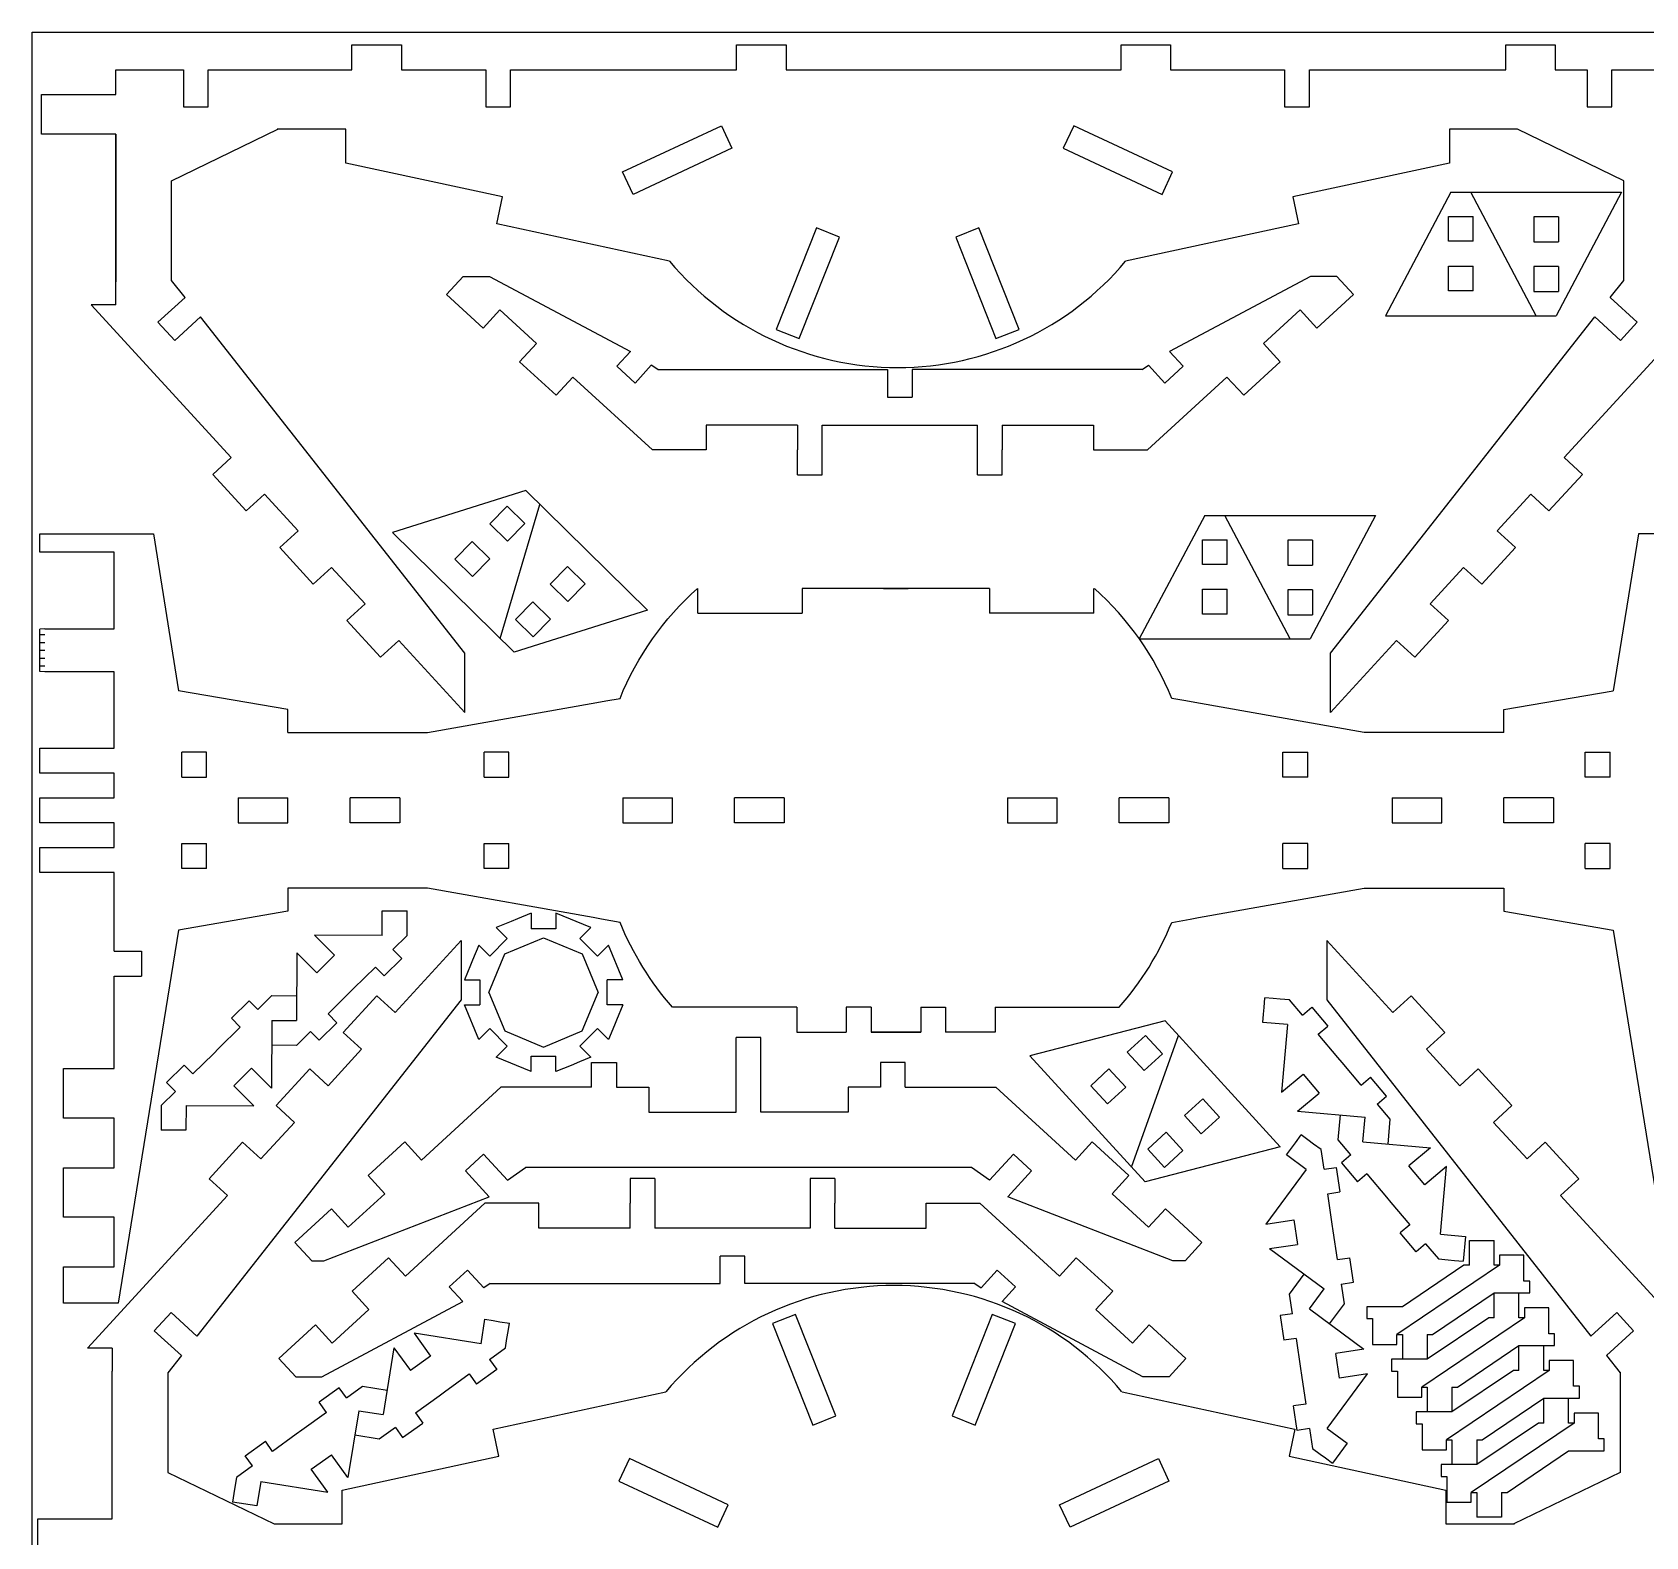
# Model space of a CAD drawing. Extents: x -969 to -369, y 282 to 682.
# Drawn here: x -969.2 to -762.7, y 489.1 to 681.6 of the extents above; entities that cross this region are included whole.
import ezdxf

# ---------------------------------------------------------------- set-up
doc = ezdxf.new("R2010")
doc.units = 0
doc.layers.get('0').update_dxf_attribs({"linetype": 'CONTINUOUS'})

msp = doc.modelspace()

# ---------------------------------------------------------------- linework, layer by layer
for p, q in [((-969.23, 681.62), (-369.23, 681.62)), ((-969.23, 281.62), (-969.23, 681.62)), ((-928.34, 676.83), (-928.34, 680)), ((-928.34, 680), (-921.99, 680)), ((-921.99, 680), (-921.99, 676.83)), ((-879.11, 676.83), (-879.11, 680)), ((-879.11, 680), (-872.76, 680)), ((-872.76, 680), (-872.76, 676.83)), ((-829.89, 676.83), (-829.89, 680)), ((-829.89, 680), (-823.54, 680)), ((-823.54, 680), (-823.54, 676.83)), ((-780.66, 676.83), (-780.66, 680)), ((-780.66, 680), (-774.31, 680)), ((-774.31, 680), (-774.31, 676.83)), ((-958.52, 673.65), (-958.52, 676.83)), ((-958.52, 676.83), (-949.88, 676.83)), ((-949.88, 676.83), (-949.88, 672.07)), ((-946.71, 672.07), (-946.71, 676.83)), ((-946.71, 676.83), (-928.34, 676.83)), ((-921.99, 676.83), (-911.18, 676.83)), ((-911.18, 676.83), (-911.18, 672.07)), ((-908.01, 672.07), (-908.01, 676.83)), ((-908.01, 676.83), (-879.11, 676.83)), ((-872.76, 676.83), (-829.89, 676.83)), ((-823.54, 676.83), (-808.95, 676.83)), ((-808.95, 676.83), (-808.95, 672.07)), ((-805.77, 672.07), (-805.77, 676.83)), ((-805.77, 676.83), (-780.66, 676.83)), ((-774.31, 676.83), (-770.25, 676.83)), ((-770.25, 676.83), (-770.25, 672.07)), ((-767.07, 672.07), (-767.07, 676.83)), ((-767.07, 676.83), (-758.44, 676.83)), ((-968.04, 668.57), (-968.04, 673.65)), ((-968.04, 673.65), (-958.52, 673.65)), ((-949.88, 672.07), (-946.71, 672.07)), ((-911.18, 672.07), (-908.01, 672.07)), ((-808.95, 672.07), (-805.77, 672.07)), ((-770.25, 672.07), (-767.07, 672.07)), ((-951.42, 662.62), (-937.81, 669.21)), ((-929.09, 669.21), (-937.9, 669.21)), ((-929.09, 664.89), (-929.09, 669.21)), ((-893.68, 663.75), (-881.02, 669.66)), ((-881.02, 669.66), (-879.68, 666.78)), ((-835.94, 669.66), (-837.28, 666.78)), ((-823.28, 663.75), (-835.94, 669.66)), ((-779.14, 669.21), (-787.87, 669.21)), ((-787.87, 669.21), (-787.87, 664.89)), ((-765.54, 662.62), (-779.14, 669.21)), ((-958.52, 668.57), (-968.04, 668.57)), ((-958.52, 668.57), (-958.52, 649.69)), ((-958.52, 646.74), (-958.52, 668.57)), ((-879.68, 666.78), (-892.34, 660.88)), ((-837.28, 666.78), (-824.62, 660.88)), ((-909.03, 660.57), (-929.09, 664.89)), ((-892.34, 660.88), (-893.68, 663.75)), ((-824.62, 660.88), (-823.28, 663.75)), ((-787.87, 664.89), (-807.92, 660.57)), ((-951.42, 656.86), (-951.42, 662.62)), ((-787.67, 661.16), (-765.82, 661.16)), ((-765.54, 656.86), (-765.54, 662.62)), ((-909.78, 657.1), (-909.03, 660.57)), ((-807.92, 660.57), (-807.17, 657.1)), ((-951.42, 649.82), (-951.42, 656.86)), ((-887.66, 652.33), (-909.78, 657.1)), ((-807.17, 657.1), (-829.3, 652.33)), ((-765.54, 649.87), (-765.54, 656.86)), ((-868.86, 656.58), (-874.02, 643.59)), ((-871.07, 642.42), (-865.91, 655.4)), ((-865.91, 655.4), (-868.86, 656.58)), ((-848.09, 656.58), (-851.04, 655.4)), ((-851.04, 655.4), (-845.89, 642.42)), ((-842.94, 643.59), (-848.09, 656.58)), ((-949.67, 647.7), (-951.42, 649.87)), ((-914.07, 650.39), (-916.22, 648.05)), ((-914.07, 650.39), (-910.72, 650.39)), ((-910.72, 650.39), (-892.68, 640.78)), ((-805.65, 650.39), (-823.68, 640.78)), ((-802.29, 650.39), (-805.65, 650.39)), ((-802.29, 650.39), (-800.15, 648.05)), ((-767.28, 647.7), (-765.54, 649.87)), ((-958.52, 646.74), (-961.69, 646.74)), ((-961.69, 646.74), (-943.79, 627.21)), ((-949.67, 647.7), (-953.14, 644.52)), ((-911.54, 643.75), (-916.22, 648.05)), ((-804.83, 643.75), (-800.15, 648.05)), ((-755.26, 646.74), (-773.17, 627.21)), ((-767.28, 647.7), (-763.82, 644.52)), ((-950.99, 642.18), (-953.14, 644.52)), ((-947.68, 645.21), (-950.99, 642.18)), ((-913.89, 602.17), (-947.68, 645.21)), ((-909.39, 646.09), (-911.54, 643.75)), ((-904.71, 641.8), (-909.39, 646.09)), ((-811.65, 641.8), (-806.97, 646.09)), ((-806.97, 646.09), (-804.83, 643.75)), ((-803.07, 602.17), (-769.27, 645.21)), ((-796.05, 645.36), (-774.21, 645.36)), ((-769.27, 645.21), (-765.97, 642.18)), ((-765.97, 642.18), (-763.82, 644.52)), ((-874.02, 643.59), (-871.07, 642.42)), ((-845.89, 642.42), (-842.94, 643.59)), ((-904.71, 641.8), (-906.86, 639.46)), ((-894.42, 638.89), (-892.68, 640.78)), ((-821.95, 638.89), (-823.68, 640.78)), ((-811.65, 641.8), (-809.51, 639.46)), ((-902.18, 635.17), (-906.86, 639.46)), ((-894.42, 638.89), (-892.08, 636.74)), ((-890.01, 639.01), (-892.08, 636.74)), ((-889.19, 638.47), (-890.01, 639.01)), ((-889.19, 638.47), (-879.74, 638.47)), ((-879.74, 638.47), (-859.77, 638.47)), ((-859.77, 638.47), (-859.77, 634.95)), ((-836.63, 638.47), (-856.6, 638.47)), ((-856.6, 638.47), (-856.6, 634.95)), ((-827.17, 638.47), (-836.63, 638.47)), ((-827.17, 638.47), (-826.36, 639.01)), ((-826.36, 639.01), (-824.29, 636.74)), ((-821.95, 638.89), (-824.29, 636.74)), ((-814.19, 635.17), (-809.51, 639.46)), ((-900.03, 637.51), (-902.18, 635.17)), ((-889.86, 628.19), (-900.03, 637.51)), ((-826.51, 628.19), (-816.33, 637.51)), ((-816.33, 637.51), (-814.19, 635.17)), ((-859.77, 634.95), (-856.6, 634.95)), ((-871.29, 631.36), (-882.98, 631.36)), ((-882.98, 631.36), (-882.98, 628.19)), ((-871.29, 631.36), (-871.29, 628.19)), ((-868.12, 628.19), (-868.12, 631.36)), ((-868.12, 631.36), (-848.25, 631.36)), ((-848.25, 628.19), (-848.25, 631.36)), ((-845.08, 631.36), (-833.39, 631.36)), ((-845.08, 631.36), (-845.08, 628.19)), ((-833.39, 631.36), (-833.39, 628.19)), ((-882.98, 628.19), (-889.86, 628.19)), ((-871.29, 625.01), (-871.29, 628.19)), ((-868.12, 625.01), (-868.12, 628.19)), ((-848.25, 625.01), (-848.25, 628.19)), ((-845.08, 625.01), (-845.08, 628.19)), ((-833.39, 628.19), (-826.51, 628.19)), ((-943.79, 627.21), (-946.13, 625.06)), ((-773.17, 627.21), (-770.83, 625.06)), ((-946.13, 625.06), (-941.84, 620.38)), ((-871.29, 625.01), (-868.12, 625.01)), ((-848.25, 625.01), (-845.08, 625.01)), ((-770.83, 625.06), (-775.12, 620.38)), ((-939.5, 622.52), (-941.84, 620.38)), ((-939.5, 622.52), (-935.21, 617.84)), ((-906.06, 622.99), (-890.48, 607.67)), ((-777.46, 622.52), (-781.75, 617.84)), ((-777.46, 622.52), (-775.12, 620.38)), ((-819.16, 619.8), (-797.32, 619.8)), ((-968.27, 615.09), (-968.27, 617.43)), ((-968.27, 617.43), (-958.74, 617.43)), ((-958.74, 617.43), (-953.73, 617.43)), ((-953.73, 617.43), (-950.5, 597.38)), ((-935.21, 617.84), (-937.55, 615.7)), ((-923.11, 617.61), (-907.54, 602.29)), ((-781.75, 617.84), (-779.41, 615.7)), ((-763.67, 617.43), (-766.91, 597.38)), ((-758.66, 617.43), (-763.67, 617.43)), ((-937.55, 615.7), (-933.26, 611.02)), ((-779.41, 615.7), (-783.7, 611.02)), ((-958.74, 615.09), (-968.27, 615.09)), ((-958.74, 605.3), (-958.74, 615.09)), ((-930.92, 613.16), (-933.26, 611.02)), ((-930.92, 613.16), (-926.62, 608.48)), ((-786.04, 613.16), (-790.33, 608.48)), ((-786.04, 613.16), (-783.7, 611.02)), ((-846.71, 610.47), (-870.7, 610.47)), ((-860.29, 610.47), (-857.12, 610.47)), ((-926.62, 608.48), (-928.96, 606.34)), ((-790.33, 608.48), (-787.99, 606.34)), ((-967.64, 605.3), (-968.27, 605.26)), ((-968.27, 599.84), (-968.27, 605.26)), ((-967.64, 605.3), (-958.74, 605.3)), ((-928.96, 606.34), (-924.67, 601.66)), ((-787.99, 606.34), (-792.28, 601.66)), ((-968.27, 604.55), (-967.64, 604.55)), ((-968.27, 603.55), (-967.64, 603.55)), ((-922.33, 603.8), (-924.67, 601.66)), ((-922.33, 603.8), (-913.89, 594.59)), ((-827.55, 604), (-805.7, 604)), ((-794.62, 603.8), (-803.07, 594.59)), ((-794.62, 603.8), (-792.28, 601.66)), ((-968.27, 602.55), (-967.64, 602.55)), ((-968.27, 601.55), (-967.64, 601.55)), ((-913.89, 594.59), (-913.89, 602.17)), ((-803.07, 594.59), (-803.07, 602.17)), ((-968.27, 600.55), (-967.64, 600.55)), ((-967.64, 599.8), (-968.27, 599.84)), ((-958.74, 599.8), (-967.64, 599.8)), ((-958.74, 590.01), (-958.74, 599.8)), ((-936.52, 594.97), (-950.5, 597.38)), ((-780.89, 594.97), (-766.91, 597.38)), ((-936.52, 592.04), (-936.52, 594.97)), ((-780.89, 592.04), (-780.89, 594.97)), ((-968.27, 586.83), (-968.27, 590.01)), ((-968.27, 590.01), (-958.74, 590.01)), ((-958.74, 586.83), (-968.27, 586.83)), ((-958.74, 583.66), (-958.74, 586.83)), ((-968.27, 580.48), (-968.27, 583.66)), ((-968.27, 583.66), (-958.74, 583.66)), ((-958.74, 580.48), (-968.27, 580.48)), ((-958.74, 577.31), (-958.74, 580.48)), ((-968.27, 574.13), (-968.27, 577.31)), ((-968.27, 577.31), (-958.74, 577.31)), ((-958.74, 574.13), (-968.27, 574.13)), ((-958.74, 574.13), (-968.27, 574.13)), ((-958.74, 564.04), (-958.74, 574.13)), ((-936.52, 572.1), (-936.52, 569.17)), ((-780.89, 572.1), (-780.89, 569.17)), ((-936.52, 569.17), (-950.5, 566.76)), ((-780.89, 569.17), (-766.91, 566.76)), ((-950.5, 566.76), (-958.22, 519.03)), ((-766.91, 566.76), (-759.19, 519.03)), ((-958.74, 564.04), (-955.23, 564.04)), ((-955.23, 564.04), (-955.23, 560.87)), ((-935.37, 563.86), (-935.41, 555.18)), ((-922.8, 556.19), (-914.35, 565.41)), ((-914.35, 565.41), (-914.35, 557.83)), ((-803.54, 565.41), (-803.54, 557.83)), ((-795.09, 556.19), (-803.54, 565.41)), ((-958.74, 549.05), (-958.74, 560.87)), ((-958.74, 560.87), (-955.23, 560.87)), ((-914.35, 557.83), (-948.15, 514.78)), ((-929.43, 553.66), (-925.14, 558.34)), ((-922.8, 556.19), (-925.14, 558.34)), ((-803.54, 557.83), (-769.74, 514.78)), ((-795.09, 556.19), (-792.75, 558.34)), ((-788.46, 553.66), (-792.75, 558.34)), ((-927.09, 551.51), (-929.43, 553.66)), ((-855.53, 553.7), (-861.88, 553.7)), ((-861.88, 553.7), (-855.53, 553.7)), ((-824.24, 555.13), (-809.5, 539.01)), ((-790.8, 551.51), (-788.46, 553.66)), ((-931.38, 546.83), (-927.09, 551.51)), ((-875.98, 552.99), (-879.16, 552.99)), ((-786.51, 546.83), (-790.8, 551.51)), ((-841.56, 550.65), (-826.81, 534.53)), ((-965.22, 542.7), (-965.22, 549.05)), ((-965.22, 549.05), (-958.74, 549.05)), ((-938.02, 544.3), (-933.72, 548.98)), ((-931.38, 546.83), (-933.72, 548.98)), ((-786.51, 546.83), (-784.17, 548.98)), ((-779.88, 544.3), (-784.17, 548.98)), ((-935.68, 542.15), (-938.02, 544.3)), ((-807.3, 543.57), (-798.65, 542.82)), ((-782.22, 542.15), (-779.88, 544.3)), ((-958.74, 542.7), (-965.22, 542.7)), ((-958.74, 536.35), (-958.74, 542.7)), ((-939.97, 537.47), (-935.68, 542.15)), ((-777.93, 537.47), (-782.22, 542.15)), ((-946.6, 534.93), (-942.31, 539.61)), ((-939.97, 537.47), (-942.31, 539.61)), ((-777.93, 537.47), (-775.59, 539.61)), ((-771.3, 534.93), (-775.59, 539.61)), ((-965.22, 530), (-965.22, 536.35)), ((-965.22, 536.35), (-958.74, 536.35)), ((-944.26, 532.79), (-946.6, 534.93)), ((-849.03, 536.36), (-906.11, 536.36)), ((-892.73, 534.98), (-892.73, 531.81)), ((-889.56, 534.98), (-892.73, 534.98)), ((-889.56, 534.98), (-889.56, 531.81)), ((-869.69, 534.98), (-869.69, 531.81)), ((-866.52, 534.98), (-869.69, 534.98)), ((-866.52, 534.98), (-866.52, 531.81)), ((-773.64, 532.79), (-771.3, 534.93)), ((-962.16, 513.26), (-944.26, 532.79)), ((-755.73, 513.26), (-773.64, 532.79)), ((-911.3, 531.81), (-921.47, 522.49)), ((-904.42, 531.81), (-911.3, 531.81)), ((-904.42, 528.63), (-904.42, 531.81)), ((-892.73, 528.63), (-892.73, 531.81)), ((-889.56, 531.81), (-889.56, 528.63)), ((-869.69, 531.81), (-869.69, 528.63)), ((-866.52, 528.63), (-866.52, 531.81)), ((-854.83, 531.81), (-847.95, 531.81)), ((-854.83, 528.63), (-854.83, 531.81)), ((-847.95, 531.81), (-837.78, 522.49)), ((-958.74, 530), (-965.22, 530)), ((-958.74, 523.65), (-958.74, 530)), ((-892.73, 528.63), (-904.42, 528.63)), ((-869.69, 528.63), (-889.56, 528.63)), ((-866.52, 528.63), (-854.83, 528.63)), ((-923.62, 524.83), (-928.3, 520.53)), ((-921.47, 522.49), (-923.62, 524.83)), ((-878.04, 525.05), (-881.21, 525.05)), ((-881.21, 521.53), (-881.21, 525.05)), ((-878.04, 521.53), (-878.04, 525.05)), ((-837.78, 522.49), (-835.63, 524.83)), ((-835.63, 524.83), (-830.95, 520.53)), ((-810.87, 525.99), (-803.89, 520.83)), ((-965.22, 519.03), (-965.22, 523.65)), ((-965.22, 523.65), (-958.74, 523.65)), ((-915.86, 521.1), (-913.52, 523.25)), ((-911.45, 520.99), (-913.52, 523.25)), ((-847.8, 520.99), (-845.73, 523.25)), ((-843.39, 521.1), (-845.73, 523.25)), ((-926.15, 518.19), (-928.3, 520.53)), ((-915.86, 521.1), (-914.13, 519.21)), ((-910.64, 521.53), (-911.45, 520.99)), ((-910.64, 521.53), (-901.18, 521.53)), ((-901.18, 521.53), (-881.21, 521.53)), ((-858.07, 521.53), (-878.04, 521.53)), ((-848.61, 521.53), (-858.07, 521.53)), ((-848.61, 521.53), (-847.8, 520.99)), ((-843.39, 521.1), (-845.12, 519.21)), ((-833.1, 518.19), (-830.95, 520.53)), ((-958.22, 519.03), (-965.22, 519.03)), ((-932.16, 509.61), (-914.13, 519.21)), ((-827.09, 509.61), (-845.12, 519.21)), ((-951.46, 517.81), (-953.61, 515.47)), ((-948.15, 514.78), (-951.46, 517.81)), ((-932.98, 516.24), (-937.66, 511.95)), ((-930.84, 513.9), (-932.98, 516.24)), ((-926.15, 518.19), (-930.84, 513.9)), ((-871.54, 517.57), (-874.49, 516.4)), ((-874.49, 516.4), (-869.33, 503.42)), ((-866.38, 504.59), (-871.54, 517.57)), ((-846.36, 517.57), (-851.51, 504.59)), ((-848.56, 503.42), (-843.4, 516.4)), ((-843.4, 516.4), (-846.36, 517.57)), ((-833.1, 518.19), (-828.41, 513.9)), ((-828.41, 513.9), (-826.27, 516.24)), ((-826.27, 516.24), (-821.59, 511.95)), ((-769.74, 514.78), (-766.44, 517.81)), ((-766.44, 517.81), (-764.29, 515.47)), ((-950.14, 512.3), (-953.61, 515.47)), ((-767.75, 512.3), (-764.29, 515.47)), ((-958.99, 513.26), (-962.16, 513.26)), ((-958.99, 513.26), (-958.99, 510.3)), ((-950.14, 512.3), (-951.89, 510.12)), ((-922.94, 513.32), (-924.32, 504.76)), ((-767.75, 512.3), (-766.01, 510.12)), ((-958.99, 491.42), (-958.99, 510.3)), ((-951.89, 510.12), (-951.89, 503.13)), ((-935.52, 509.61), (-937.66, 511.95)), ((-823.73, 509.61), (-821.59, 511.95)), ((-790.71, 511.83), (-795.28, 511.83)), ((-766.01, 510.18), (-766.01, 503.13)), ((-935.52, 509.61), (-932.16, 509.61)), ((-823.73, 509.61), (-827.09, 509.61)), ((-910.25, 502.9), (-888.13, 507.66)), ((-829.76, 507.66), (-807.64, 502.9)), ((-869.33, 503.42), (-866.38, 504.59)), ((-851.51, 504.59), (-848.56, 503.42)), ((-951.89, 503.13), (-951.89, 497.37)), ((-909.5, 499.42), (-910.25, 502.9)), ((-807.64, 502.9), (-808.39, 499.42)), ((-766.01, 503.13), (-766.01, 497.37)), ((-929.56, 495.1), (-909.5, 499.42)), ((-892.81, 499.12), (-894.15, 496.24)), ((-880.15, 493.21), (-892.81, 499.12)), ((-837.75, 493.21), (-825.09, 499.12)), ((-825.09, 499.12), (-823.75, 496.24)), ((-808.39, 499.42), (-788.33, 495.1)), ((-951.89, 497.37), (-938.28, 490.79)), ((-894.15, 496.24), (-881.49, 490.34)), ((-823.75, 496.24), (-836.41, 490.34)), ((-766.01, 497.37), (-779.61, 490.79)), ((-929.56, 490.79), (-929.56, 495.1)), ((-788.33, 495.1), (-788.33, 490.79)), ((-881.49, 490.34), (-880.15, 493.21)), ((-836.41, 490.34), (-837.75, 493.21)), ((-968.51, 486.34), (-968.51, 491.42)), ((-968.51, 491.42), (-958.99, 491.42)), ((-938.28, 490.79), (-929.56, 490.79)), ((-788.33, 490.79), (-779.53, 490.79))]:
    msp.add_line(p, q)
at = {"color": 7}
for p, q in [((-879.16, 543.46), (-879.16, 552.99)), ((-875.98, 543.46), (-875.98, 552.99)), ((-897.64, 549.81), (-894.47, 549.81)), ((-897.64, 546.64), (-897.64, 549.81)), ((-894.47, 549.81), (-894.47, 546.64)), ((-857.5, 549.81), (-860.67, 549.81)), ((-860.67, 549.81), (-860.67, 546.64)), ((-857.5, 546.64), (-857.5, 549.81)), ((-909.25, 546.64), (-919.42, 537.31)), ((-897.64, 546.64), (-909.25, 546.64)), ((-894.47, 546.64), (-890.34, 546.64)), ((-890.34, 546.64), (-890.34, 543.46)), ((-860.67, 546.64), (-864.8, 546.64)), ((-864.8, 546.64), (-864.8, 543.46)), ((-857.5, 546.64), (-845.89, 546.64)), ((-845.89, 546.64), (-835.72, 537.31)), ((-890.34, 543.46), (-879.16, 543.46)), ((-864.8, 543.46), (-875.98, 543.46)), ((-921.56, 539.65), (-926.24, 535.36)), ((-919.42, 537.31), (-921.56, 539.65)), ((-835.72, 537.31), (-833.57, 539.65)), ((-833.57, 539.65), (-828.89, 535.36)), ((-913.8, 535.93), (-911.47, 538.08)), ((-908.42, 534.76), (-911.47, 538.08)), ((-846.72, 534.76), (-843.67, 538.08)), ((-841.34, 535.93), (-843.67, 538.08)), ((-924.1, 533.02), (-926.24, 535.36)), ((-910.77, 532.63), (-913.8, 535.93)), ((-908.42, 534.76), (-906.11, 536.36)), ((-846.72, 534.76), (-849.03, 536.36)), ((-844.37, 532.63), (-841.34, 535.93)), ((-831.04, 533.02), (-828.89, 535.36)), ((-924.1, 533.02), (-928.78, 528.73)), ((-831.04, 533.02), (-826.36, 528.73)), ((-930.92, 531.07), (-935.61, 526.78)), ((-931.9, 524.44), (-910.77, 532.63)), ((-928.78, 528.73), (-930.92, 531.07)), ((-823.24, 524.44), (-844.37, 532.63)), ((-826.36, 528.73), (-824.21, 531.07)), ((-824.21, 531.07), (-819.53, 526.78)), ((-933.46, 524.44), (-935.61, 526.78)), ((-821.68, 524.44), (-819.53, 526.78)), ((-933.46, 524.44), (-931.9, 524.44)), ((-821.68, 524.44), (-823.24, 524.44))]:
    msp.add_line(p, q, dxfattribs=at)
for points in [[(-787.67, 661.16), (-796.05, 645.36)], [(-776.75, 645.36), (-785.13, 661.16)], [(-765.82, 661.16), (-774.21, 645.36)], [(-787.99, 654.89), (-787.99, 658.06)], [(-787.99, 658.06), (-784.81, 658.06)], [(-784.81, 654.89), (-784.81, 658.06)], [(-777.06, 657.99), (-777.06, 654.81)], [(-773.89, 657.99), (-777.06, 657.99)], [(-773.89, 657.99), (-773.89, 654.81)], [(-784.81, 654.89), (-787.99, 654.89)], [(-777.06, 654.81), (-773.89, 654.81)], [(-787.99, 648.54), (-787.99, 651.71)], [(-787.99, 651.71), (-784.81, 651.71)], [(-784.81, 648.54), (-784.81, 651.71)], [(-777.06, 651.64), (-777.06, 648.46)], [(-773.89, 651.64), (-777.06, 651.64)], [(-773.89, 651.64), (-773.89, 648.46)], [(-784.81, 648.54), (-787.99, 648.54)], [(-777.06, 648.46), (-773.89, 648.46)], [(-906.06, 622.99), (-923.11, 617.61)], [(-910.68, 618.74), (-908.46, 621)], [(-909.35, 604.07), (-904.25, 621.21)], [(-908.46, 621), (-906.19, 618.78)], [(-819.16, 619.8), (-827.55, 604)], [(-808.24, 604), (-816.62, 619.8)], [(-797.32, 619.8), (-805.7, 604)], [(-908.42, 616.51), (-910.68, 618.74)], [(-908.42, 616.51), (-906.19, 618.78)], [(-915.14, 614.21), (-912.91, 616.48)], [(-912.91, 616.48), (-910.65, 614.25)], [(-819.48, 613.53), (-819.48, 616.7)], [(-819.48, 616.7), (-816.31, 616.7)], [(-816.31, 613.53), (-816.31, 616.7)], [(-808.56, 616.63), (-808.56, 613.45)], [(-805.38, 616.63), (-808.56, 616.63)], [(-805.38, 616.63), (-805.38, 613.45)], [(-912.87, 611.99), (-915.14, 614.21)], [(-912.87, 611.99), (-910.65, 614.25)], [(-816.31, 613.53), (-819.48, 613.53)], [(-808.56, 613.45), (-805.38, 613.45)], [(-900.72, 613.29), (-902.95, 611.03)], [(-898.46, 611.06), (-900.72, 613.29)], [(-902.95, 611.03), (-900.69, 608.8)], [(-898.46, 611.06), (-900.69, 608.8)], [(-884.05, 607.3), (-884.05, 610.47)], [(-870.7, 610.47), (-870.7, 607.3)], [(-846.71, 610.47), (-846.71, 607.3)], [(-833.35, 607.3), (-833.35, 610.47)], [(-819.48, 607.18), (-819.48, 610.35)], [(-819.48, 610.35), (-816.31, 610.35)], [(-816.31, 607.18), (-816.31, 610.35)], [(-808.56, 610.28), (-808.56, 607.1)], [(-805.38, 610.28), (-808.56, 610.28)], [(-805.38, 610.28), (-805.38, 607.1)], [(-890.48, 607.67), (-907.54, 602.29)], [(-905.18, 608.76), (-907.4, 606.5)], [(-902.91, 606.54), (-905.18, 608.76)], [(-884.05, 607.3), (-870.7, 607.3)], [(-833.35, 607.3), (-846.71, 607.3)], [(-816.31, 607.18), (-819.48, 607.18)], [(-808.56, 607.1), (-805.38, 607.1)], [(-907.4, 606.5), (-905.14, 604.27)], [(-902.91, 606.54), (-905.14, 604.27)], [(-918.65, 592.04), (-896.97, 595.88), (-895.82, 596.08), (-894.01, 596.4)], [(-798.76, 592.04), (-820.44, 595.88), (-821.58, 596.08), (-823.4, 596.4)], [(-936.52, 592.04), (-918.65, 592.04)], [(-780.89, 592.04), (-798.76, 592.04)], [(-950.11, 586.33), (-950.11, 589.5)], [(-946.93, 589.5), (-950.11, 589.5)], [(-946.93, 586.33), (-946.93, 589.5)], [(-911.41, 586.33), (-911.41, 589.5)], [(-908.23, 589.5), (-911.41, 589.5)], [(-908.23, 586.33), (-908.23, 589.5)], [(-809.17, 589.5), (-806, 589.5)], [(-809.17, 586.33), (-809.17, 589.5)], [(-806, 586.33), (-806, 589.5)], [(-770.47, 589.5), (-767.3, 589.5)], [(-770.47, 586.33), (-770.47, 589.5)], [(-767.3, 586.33), (-767.3, 589.5)], [(-950.11, 586.33), (-946.93, 586.33)], [(-911.41, 586.33), (-908.23, 586.33)], [(-806, 586.33), (-809.17, 586.33)], [(-767.3, 586.33), (-770.47, 586.33)], [(-942.87, 583.66), (-942.87, 580.48)], [(-942.87, 583.66), (-936.52, 583.66)], [(-936.52, 580.48), (-936.52, 583.66)], [(-928.56, 580.48), (-928.56, 583.66)], [(-922.21, 583.66), (-928.56, 583.66)], [(-922.21, 583.66), (-922.21, 580.48)], [(-893.64, 583.66), (-887.29, 583.66)], [(-893.64, 583.66), (-893.64, 580.48)], [(-887.29, 580.48), (-887.29, 583.66)], [(-879.34, 580.48), (-879.34, 583.66)], [(-872.99, 583.66), (-879.34, 583.66)], [(-872.99, 583.66), (-872.99, 580.48)], [(-844.42, 583.66), (-844.42, 580.48)], [(-844.42, 583.66), (-838.07, 583.66)], [(-838.07, 580.48), (-838.07, 583.66)], [(-823.76, 583.66), (-830.11, 583.66)], [(-830.11, 580.48), (-830.11, 583.66)], [(-823.76, 583.66), (-823.76, 580.48)], [(-795.19, 583.66), (-795.19, 580.48)], [(-795.19, 583.66), (-788.84, 583.66)], [(-788.84, 580.48), (-788.84, 583.66)], [(-774.54, 583.66), (-780.89, 583.66)], [(-780.89, 580.48), (-780.89, 583.66)], [(-774.54, 583.66), (-774.54, 580.48)], [(-942.87, 580.48), (-936.52, 580.48)], [(-922.21, 580.48), (-928.56, 580.48)], [(-893.64, 580.48), (-887.29, 580.48)], [(-872.99, 580.48), (-879.34, 580.48)], [(-844.42, 580.48), (-838.07, 580.48)], [(-823.76, 580.48), (-830.11, 580.48)], [(-795.19, 580.48), (-788.84, 580.48)], [(-774.54, 580.48), (-780.89, 580.48)], [(-950.11, 574.64), (-950.11, 577.82)], [(-950.11, 577.82), (-946.93, 577.82)], [(-946.93, 574.64), (-946.93, 577.82)], [(-911.41, 577.82), (-908.23, 577.82)], [(-911.41, 574.64), (-911.41, 577.82)], [(-908.23, 574.64), (-908.23, 577.82)], [(-806, 577.82), (-809.17, 577.82)], [(-809.17, 574.64), (-809.17, 577.82)], [(-806, 574.64), (-806, 577.82)], [(-767.3, 577.82), (-770.47, 577.82)], [(-770.47, 574.64), (-770.47, 577.82)], [(-767.3, 574.64), (-767.3, 577.82)], [(-946.93, 574.64), (-950.11, 574.64)], [(-908.23, 574.64), (-911.41, 574.64)], [(-809.17, 574.64), (-806, 574.64)], [(-770.47, 574.64), (-767.3, 574.64)], [(-918.65, 572.1), (-936.52, 572.1)], [(-894.01, 567.74), (-896.36, 568.16), (-897.43, 568.35), (-918.65, 572.1)], [(-823.4, 567.74), (-821.05, 568.16), (-819.97, 568.35), (-798.76, 572.1)], [(-798.76, 572.1), (-780.89, 572.1)], [(-924.44, 566.06), (-924.43, 569.23)], [(-924.43, 569.23), (-923.36, 569.23), (-922.49, 569.22), (-921.25, 569.22)], [(-921.26, 568.14), (-921.25, 569.22)], [(-921.26, 567.26), (-921.26, 568.14)], [(-905.38, 568.92), (-907.14, 568.19), (-907.94, 567.86), (-909.84, 567.07)], [(-905.38, 568.92), (-905.38, 566.93)], [(-902.21, 568.92), (-902.21, 566.93)], [(-897.75, 567.07), (-902.21, 568.92)], [(-924.44, 566.06), (-933.12, 566.09), (-930.57, 563.52)], [(-923.07, 564.25), (-921.26, 566.04)], [(-921.26, 566.04), (-921.26, 567.26)], [(-909.84, 567.07), (-908.44, 565.67)], [(-902.21, 566.93), (-905.38, 566.93)], [(-897.75, 567.07), (-899.15, 565.67)], [(-935.37, 563.86), (-932.82, 561.29)], [(-923.07, 564.25), (-921.95, 563.13)], [(-912.08, 564.82), (-912.88, 562.91), (-913.14, 562.28), (-913.93, 560.37)], [(-912.08, 564.82), (-910.68, 563.42)], [(-910.78, 558.78), (-908.73, 563.72), (-903.79, 565.76)], [(-908.44, 565.67), (-910.68, 563.42)], [(-903.79, 565.76), (-898.86, 563.72), (-896.81, 558.78)], [(-896.91, 563.42), (-899.15, 565.67)], [(-895.5, 564.82), (-896.91, 563.42)], [(-893.66, 560.37), (-895.5, 564.82)], [(-930.57, 563.52), (-932.82, 561.29)], [(-931.36, 556.03), (-928.7, 558.66), (-928.1, 559.27), (-925.32, 562.02)], [(-925.32, 562.02), (-924.2, 560.89)], [(-921.95, 563.13), (-924.2, 560.89)], [(-913.93, 560.37), (-911.95, 560.37)], [(-911.95, 560.37), (-911.95, 557.19)], [(-893.66, 560.37), (-895.64, 560.37)], [(-895.64, 557.19), (-895.64, 560.37)], [(-941.49, 557.7), (-943.75, 555.47)], [(-940.37, 556.58), (-941.49, 557.7)], [(-940.37, 556.58), (-938.57, 558.36)], [(-938.57, 558.36), (-935.4, 558.35)], [(-910.78, 558.78), (-908.73, 553.84)], [(-898.86, 553.84), (-896.81, 558.78)], [(-811.76, 554.92), (-811.66, 555.99), (-811.59, 556.85), (-811.48, 558.09)], [(-810.41, 557.99), (-811.48, 558.09)], [(-809.53, 557.92), (-810.41, 557.99)], [(-808.32, 557.81), (-809.53, 557.92)], [(-806.68, 555.87), (-808.32, 557.81)], [(-931.36, 556.03), (-930.25, 554.9)], [(-912.08, 552.73), (-913.93, 557.19)], [(-913.93, 557.19), (-911.95, 557.19)], [(-893.66, 557.19), (-895.64, 557.19)], [(-893.66, 557.19), (-894.47, 555.23), (-894.73, 554.6), (-895.5, 552.73)], [(-871.4, 556.87), (-887.28, 556.87)], [(-871.4, 556.87), (-871.4, 553.7)], [(-865.05, 556.87), (-865.05, 553.7)], [(-861.88, 556.87), (-865.05, 556.87)], [(-861.88, 556.87), (-861.88, 553.7)], [(-855.53, 556.87), (-852.35, 556.87)], [(-855.53, 556.87), (-855.53, 553.7)], [(-852.35, 556.87), (-852.35, 553.7)], [(-846, 556.87), (-846, 553.7)], [(-846, 556.87), (-830.13, 556.87)], [(-806.68, 555.87), (-805.47, 556.89)], [(-805.47, 556.89), (-803.43, 554.46)], [(-942.63, 554.34), (-945.39, 551.6), (-946.01, 550.98), (-948.67, 548.35)], [(-942.63, 554.34), (-943.75, 555.47)], [(-938.58, 555.19), (-938.62, 546.51)], [(-938.58, 555.19), (-935.41, 555.18)], [(-933.62, 553.79), (-935.42, 552)], [(-933.62, 553.79), (-932.5, 552.66)], [(-932.5, 552.66), (-930.25, 554.9)], [(-912.08, 552.73), (-910.68, 554.14)], [(-910.68, 554.14), (-908.44, 551.89)], [(-908.73, 553.84), (-903.79, 551.79)], [(-903.79, 551.79), (-898.86, 553.84)], [(-899.15, 551.89), (-896.91, 554.14)], [(-895.5, 552.73), (-896.91, 554.14)], [(-871.4, 553.7), (-865.05, 553.7)], [(-846, 553.7), (-852.35, 553.7)], [(-824.24, 555.13), (-841.56, 550.65)], [(-808.59, 554.65), (-811.76, 554.92)], [(-808.59, 554.65), (-809.34, 546), (-806.57, 548.33)], [(-804.64, 553.44), (-803.43, 554.46)], [(-799.17, 546.92), (-801.58, 549.79), (-802.13, 550.45), (-804.64, 553.44)], [(-935.42, 552), (-938.6, 552.01)], [(-909.84, 550.49), (-908.44, 551.89)], [(-897.75, 550.49), (-899.15, 551.89)], [(-829.09, 551.13), (-826.74, 553.27)], [(-828.53, 536.41), (-822.53, 553.26)], [(-826.74, 553.27), (-824.6, 550.93)], [(-952.04, 547.24), (-949.79, 549.47)], [(-948.67, 548.35), (-949.79, 549.47)], [(-905.38, 548.64), (-909.84, 550.49)], [(-905.38, 550.63), (-902.21, 550.63)], [(-905.38, 548.64), (-905.38, 550.63)], [(-902.21, 548.64), (-902.21, 550.63)], [(-897.75, 550.49), (-899.21, 549.88), (-900.27, 549.44), (-902.21, 548.64)], [(-826.94, 548.79), (-829.09, 551.13)], [(-826.94, 548.79), (-824.6, 550.93)], [(-950.92, 546.11), (-952.04, 547.24)], [(-943.42, 546.84), (-941.17, 549.08)], [(-938.62, 546.51), (-941.17, 549.08)], [(-833.77, 546.84), (-831.43, 548.99)], [(-831.43, 548.99), (-829.29, 546.65)], [(-806.57, 548.33), (-804.53, 545.9)], [(-799.17, 546.92), (-797.95, 547.94)], [(-795.91, 545.51), (-797.95, 547.94)], [(-950.92, 546.11), (-952.73, 544.32)], [(-940.87, 544.27), (-943.42, 546.84)], [(-831.63, 544.5), (-833.77, 546.84)], [(-831.63, 544.5), (-829.29, 546.65)], [(-819.43, 545.16), (-821.77, 543.02)], [(-817.29, 542.82), (-819.43, 545.16)], [(-807.3, 543.57), (-804.53, 545.9)], [(-797.12, 544.49), (-795.91, 545.51)], [(-952.73, 544.32), (-952.73, 543.09)], [(-952.73, 543.09), (-952.73, 542.27)], [(-949.55, 544.31), (-949.56, 541.14)], [(-949.55, 544.31), (-940.87, 544.27)], [(-802.09, 539.93), (-801.82, 543.1)], [(-797.12, 544.49), (-795.49, 542.55)], [(-952.73, 542.27), (-952.74, 541.15)], [(-949.56, 541.14), (-952.74, 541.15)], [(-821.77, 543.02), (-819.63, 540.68)], [(-817.29, 542.82), (-819.63, 540.68)], [(-798.93, 539.66), (-798.65, 542.82)], [(-795.49, 542.55), (-795.76, 539.38)], [(-809.5, 539.01), (-826.81, 534.53)], [(-824.11, 540.88), (-826.46, 538.73)], [(-821.97, 538.53), (-824.11, 540.88)], [(-808.73, 538), (-808.09, 538.86), (-807.58, 539.55), (-806.84, 540.55)], [(-805.97, 539.91), (-806.84, 540.55)], [(-805.26, 539.38), (-805.97, 539.91)], [(-804.29, 538.66), (-805.26, 539.38)], [(-800.46, 537.99), (-802.09, 539.93)], [(-798.93, 539.66), (-790.28, 538.91)], [(-826.46, 538.73), (-824.31, 536.39)], [(-821.97, 538.53), (-824.31, 536.39)], [(-806.18, 536.11), (-808.73, 538)], [(-803.91, 536.15), (-804.29, 538.66)], [(-800.46, 537.99), (-801.67, 536.97)], [(-801.67, 536.97), (-799.63, 534.54)], [(-790.28, 538.91), (-793.05, 536.58)], [(-806.18, 536.11), (-811.34, 529.13), (-807.76, 529.67)], [(-803.91, 536.15), (-802.34, 536.38)], [(-802.34, 536.38), (-801.87, 533.24)], [(-798.41, 535.56), (-799.63, 534.54)], [(-798.41, 535.56), (-795.91, 532.58), (-795.35, 531.91), (-792.94, 529.04)], [(-791.01, 534.15), (-793.05, 536.58)], [(-788.24, 536.48), (-791.01, 534.15)], [(-788.99, 527.83), (-788.24, 536.48)], [(-803.44, 533.01), (-801.87, 533.24)], [(-802.19, 524.59), (-802.74, 528.29), (-802.87, 529.14), (-803.44, 533.01)], [(-807.76, 529.67), (-807.29, 526.53)], [(-792.94, 529.04), (-794.15, 528.02)], [(-792.11, 525.59), (-794.15, 528.02)], [(-790.9, 526.61), (-792.11, 525.59)], [(-790.9, 526.61), (-789.26, 524.67)], [(-788.99, 527.83), (-785.82, 527.56)], [(-785.82, 527.56), (-786.1, 524.39)], [(-785.31, 523.87), (-785.31, 527.05)], [(-785.31, 527.05), (-784.14, 527.05), (-783.45, 527.05), (-782.13, 527.05)], [(-782.13, 523.87), (-782.13, 527.05)], [(-810.87, 525.99), (-807.29, 526.53)], [(-802.19, 524.59), (-800.62, 524.83)], [(-800.15, 521.69), (-800.62, 524.83)], [(-789.26, 524.67), (-788.03, 524.56)], [(-788.03, 524.56), (-787.22, 524.49)], [(-781.44, 525.14), (-781.44, 523.87)], [(-778.32, 525.14), (-779.49, 525.14), (-780.13, 525.14), (-781.44, 525.14)], [(-778.32, 521.84), (-778.32, 525.14)], [(-808.33, 520.16), (-806.45, 522.72)], [(-781.44, 523.87), (-794.58, 515.01)], [(-786.01, 523.87), (-793.88, 518.56)], [(-787.22, 524.49), (-786.1, 524.39)], [(-785.31, 523.87), (-786.01, 523.87)], [(-781.44, 523.87), (-782.13, 523.87)], [(-805.78, 518.28), (-803.89, 520.83)], [(-801.72, 521.45), (-800.15, 521.69)], [(-801.72, 521.45), (-801.34, 518.94)], [(-777.56, 521.84), (-778.32, 521.84)], [(-777.56, 520.32), (-777.56, 521.84)], [(-807.96, 517.65), (-808.33, 520.16)], [(-801.34, 518.94), (-803.23, 516.39)], [(-798.45, 518.56), (-798.45, 517.04)], [(-793.88, 518.56), (-798.45, 518.56)], [(-790.01, 515.01), (-782.13, 520.32)], [(-782.13, 520.32), (-777.56, 520.32)], [(-782.13, 517.14), (-782.13, 520.32)], [(-778.96, 517.14), (-778.96, 520.32)], [(-778.26, 518.41), (-778.26, 517.14)], [(-775.15, 518.41), (-776.32, 518.41), (-776.95, 518.41), (-778.26, 518.41)], [(-775.15, 515.11), (-775.15, 518.41)], [(-911.8, 513.81), (-911.3, 516.95)], [(-911.3, 516.95), (-910.24, 516.78), (-909.39, 516.64), (-908.16, 516.44)], [(-908.34, 515.38), (-908.16, 516.44)], [(-807.96, 517.65), (-809.53, 517.42)], [(-809.53, 517.42), (-809.06, 514.28)], [(-805.78, 518.28), (-798.81, 513.11)], [(-798.45, 517.04), (-797.69, 517.04)], [(-797.69, 517.04), (-797.69, 513.74)], [(-778.26, 517.14), (-791.41, 508.27)], [(-782.83, 517.14), (-790.71, 511.83)], [(-782.13, 517.14), (-782.83, 517.14)], [(-778.26, 517.14), (-778.96, 517.14)], [(-911.8, 513.81), (-920.37, 515.19), (-918.25, 512.25)], [(-908.67, 513.31), (-908.48, 514.51)], [(-908.48, 514.51), (-908.34, 515.38)], [(-807.49, 514.51), (-809.06, 514.28)], [(-807.49, 514.51), (-806.91, 510.66), (-806.78, 509.8), (-806.23, 506.1)], [(-794.58, 513.74), (-794.58, 515.01)], [(-794.58, 515.01), (-793.88, 515.01)], [(-793.88, 515.01), (-793.88, 511.83)], [(-790.71, 515.01), (-790.71, 511.83)], [(-790.71, 515.01), (-790.01, 515.01)], [(-774.39, 515.11), (-775.15, 515.11)], [(-774.39, 513.59), (-774.39, 515.11)], [(-922.94, 513.32), (-920.82, 510.39)], [(-918.25, 512.25), (-920.82, 510.39)], [(-910.72, 511.82), (-908.67, 513.31)], [(-798.81, 513.11), (-802.39, 512.58)], [(-801.92, 509.44), (-802.39, 512.58)], [(-797.69, 513.74), (-796.46, 513.74), (-795.85, 513.74), (-794.58, 513.74)], [(-786.83, 508.27), (-778.96, 513.59)], [(-778.96, 513.59), (-774.39, 513.59)], [(-778.96, 510.41), (-778.96, 513.59)], [(-775.78, 510.41), (-775.78, 513.59)], [(-909.79, 510.53), (-912.37, 508.67)], [(-910.72, 511.82), (-909.79, 510.53)], [(-795.28, 511.83), (-795.28, 510.31)], [(-795.28, 510.31), (-794.52, 510.31)], [(-794.52, 510.31), (-794.52, 507)], [(-775.09, 510.41), (-788.23, 501.54)], [(-779.66, 510.41), (-787.53, 505.1)], [(-778.96, 510.41), (-779.66, 510.41)], [(-775.09, 510.41), (-775.78, 510.41)], [(-775.09, 511.68), (-775.09, 510.41)], [(-771.97, 511.68), (-773.14, 511.68), (-773.78, 511.68), (-775.09, 511.68)], [(-771.97, 508.38), (-771.97, 511.68)], [(-929.94, 508.19), (-932.51, 506.33)], [(-929.01, 506.9), (-929.94, 508.19)], [(-929.01, 506.9), (-926.95, 508.39)], [(-926.95, 508.39), (-923.82, 507.89)], [(-920.19, 504.97), (-917.16, 507.17), (-916.46, 507.67), (-913.3, 509.96)], [(-913.3, 509.96), (-912.37, 508.67)], [(-803.5, 503), (-798.34, 509.97)], [(-798.34, 509.97), (-801.92, 509.44)], [(-791.41, 507), (-791.41, 508.27)], [(-791.41, 508.27), (-790.71, 508.27)], [(-790.71, 508.27), (-790.71, 505.1)], [(-787.53, 508.27), (-787.53, 505.1)], [(-787.53, 508.27), (-786.83, 508.27)], [(-771.21, 508.38), (-771.97, 508.38)], [(-771.21, 506.86), (-771.21, 508.38)], [(-931.58, 505.04), (-932.51, 506.33)], [(-806.23, 506.1), (-807.8, 505.86)], [(-794.52, 507), (-793.28, 507), (-792.67, 507), (-791.41, 507)], [(-783.66, 501.54), (-775.78, 506.86)], [(-775.78, 506.86), (-771.21, 506.86)], [(-775.78, 503.68), (-775.78, 506.86)], [(-772.61, 503.68), (-772.61, 506.86)], [(-931.58, 505.04), (-934.73, 502.76), (-935.44, 502.25), (-938.47, 500.05)], [(-927.45, 505.26), (-928.83, 496.69)], [(-927.45, 505.26), (-924.32, 504.76)], [(-920.19, 504.97), (-919.26, 503.68)], [(-807.33, 502.72), (-807.8, 505.86)], [(-792.1, 505.1), (-792.1, 503.58)], [(-787.53, 505.1), (-792.1, 505.1)], [(-771.91, 504.95), (-771.91, 503.68)], [(-768.8, 504.95), (-769.97, 504.95), (-770.6, 504.95), (-771.91, 504.95)], [(-768.8, 501.65), (-768.8, 504.95)], [(-924.82, 501.62), (-927.96, 502.12)], [(-922.76, 503.11), (-924.82, 501.62)], [(-922.76, 503.11), (-921.83, 501.82)], [(-921.83, 501.82), (-919.26, 503.68)], [(-805.76, 502.96), (-807.33, 502.72)], [(-805.76, 502.96), (-805.39, 500.44)], [(-803.5, 503), (-800.95, 501.11)], [(-792.1, 503.58), (-791.34, 503.58)], [(-791.34, 503.58), (-791.34, 500.27)], [(-771.91, 503.68), (-785.06, 494.81)], [(-776.48, 503.68), (-784.36, 498.37)], [(-775.78, 503.68), (-776.48, 503.68)], [(-771.91, 503.68), (-772.61, 503.68)], [(-941.98, 499.48), (-939.4, 501.34)], [(-938.47, 500.05), (-939.4, 501.34)], [(-805.39, 500.44), (-804.4, 499.71)], [(-800.95, 501.11), (-802.83, 498.56)], [(-791.34, 500.27), (-790.11, 500.27), (-789.5, 500.27), (-788.23, 500.27)], [(-788.23, 500.27), (-788.23, 501.54)], [(-788.23, 501.54), (-787.53, 501.54)], [(-787.53, 501.54), (-787.53, 498.37)], [(-784.36, 501.54), (-784.36, 498.37)], [(-784.36, 501.54), (-783.66, 501.54)], [(-780.48, 494.81), (-772.61, 500.13)], [(-772.61, 500.13), (-768.04, 500.13)], [(-768.04, 501.65), (-768.8, 501.65)], [(-768.04, 500.13), (-768.04, 501.65)], [(-941.05, 498.19), (-943.1, 496.7)], [(-941.05, 498.19), (-941.98, 499.48)], [(-933.52, 497.76), (-930.95, 499.62)], [(-931.4, 494.83), (-933.52, 497.76)], [(-928.83, 496.69), (-930.95, 499.62)], [(-804.4, 499.71), (-803.74, 499.22)], [(-803.74, 499.22), (-802.83, 498.56)], [(-788.93, 498.37), (-788.93, 496.84)], [(-784.36, 498.37), (-788.93, 498.37)], [(-943.1, 496.7), (-943.3, 495.49)], [(-939.97, 496.2), (-940.47, 493.07)], [(-939.97, 496.2), (-931.4, 494.83)], [(-788.93, 496.84), (-788.17, 496.84)], [(-788.17, 496.84), (-788.17, 493.54)], [(-943.43, 494.68), (-943.61, 493.57)], [(-940.47, 493.07), (-943.61, 493.57)], [(-943.3, 495.49), (-943.43, 494.68)], [(-788.17, 493.54), (-786.93, 493.54), (-786.32, 493.54), (-785.06, 493.54)], [(-785.06, 493.54), (-785.06, 494.81)], [(-785.06, 494.81), (-784.36, 494.81)], [(-784.36, 494.81), (-784.36, 491.64)], [(-781.18, 494.81), (-781.18, 491.64)], [(-781.18, 494.81), (-780.48, 494.81)], [(-781.18, 491.64), (-782.48, 491.64), (-783.09, 491.64), (-784.36, 491.64)]]:
    msp.add_lwpolyline(points, dxfattribs=at)
for centre, start, end in [((-858.48, 676.83), 220.0069, 319.9931), ((-858.95, 483.17), 40.0069, 139.9931)]:
    msp.add_arc(centre, 38.1, start, end)
for points in [[(-894.01, 596.4), (-891.82, 601.78), (-888.43, 606.6), (-884.1, 610.47)], [(-823.4, 596.4), (-825.58, 601.78), (-828.97, 606.6), (-833.3, 610.47)], [(-887.28, 556.87), (-890.12, 560.09), (-892.39, 563.77), (-894.01, 567.74)], [(-830.13, 556.87), (-827.29, 560.09), (-825.01, 563.77), (-823.4, 567.74)]]:
    msp.add_open_spline(points, degree=3, dxfattribs=at)

doc.saveas('drawing.dxf')
